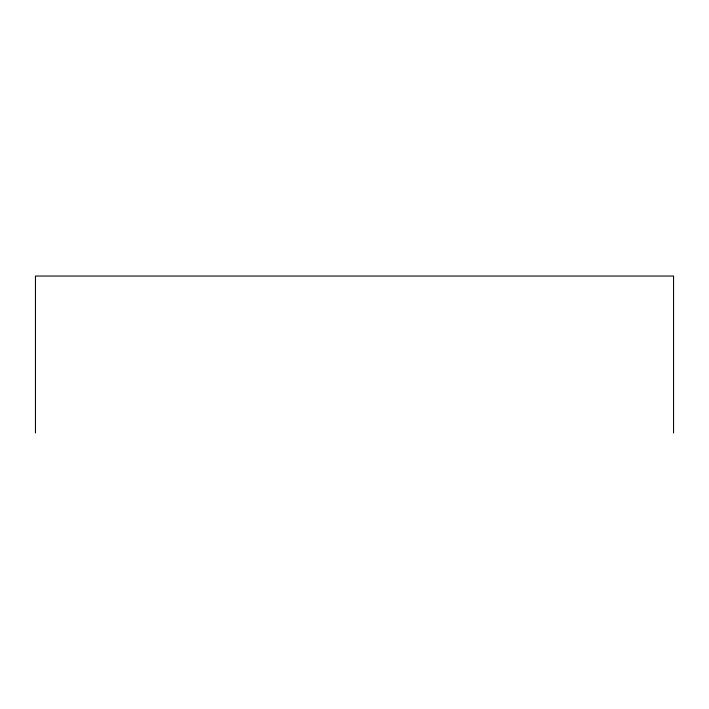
<?xml version="1.0" encoding="UTF-8"?>
<svg xmlns="http://www.w3.org/2000/svg" width="709" height="709" viewBox="0 0 709 709"><rect width="100%" height="100%" fill="white"/><g stroke="black" fill="none" stroke-linecap="round" stroke-linejoin="round"><path stroke-width="1.06" d="M673.55 432.96L673.55 276.04L35.45 276.04L35.45 432.96"/></g></svg>
